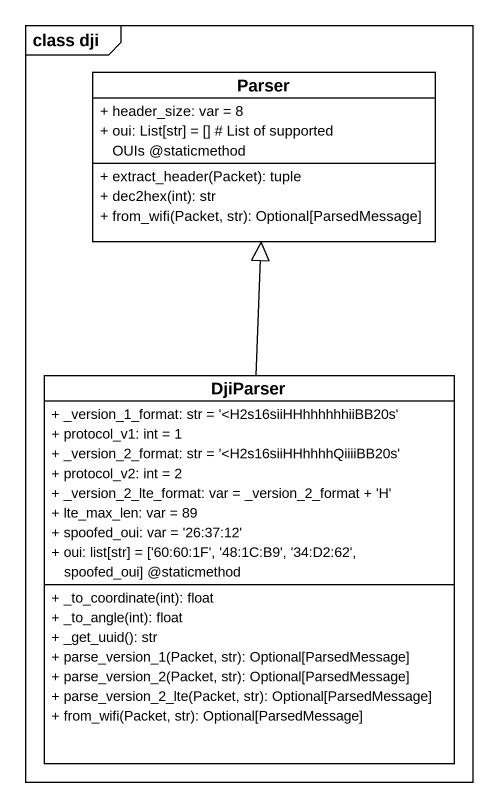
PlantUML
@startuml
mainframe class dji
hide circle
hide empty members
skinparam classAttributeIconSize 0
class Parser {
  + header_size: var = 8
  + oui: List[str] = [] # List of supported OUIs @staticmethod
  + extract_header(Packet): tuple
  + dec2hex(int): str
  + from_wifi(Packet, str): Optional[ParsedMessage]
}
class DjiParser {
  + _version_1_format: str = '<H2s16siiHHhhhhhhiiBB20s'
  + protocol_v1: int = 1
  + _version_2_format: str = '<H2s16siiHHhhhhQiiiiBB20s'
  + protocol_v2: int = 2
  + _version_2_lte_format: var = _version_2_format + 'H'
  + lte_max_len: var = 89
  + spoofed_oui: var = '26:37:12'
  + oui: list[str] = ['60:60:1F', '48:1C:B9', '34:D2:62', spoofed_oui] @staticmethod
  + _to_coordinate(int): float
  + _to_angle(int): float
  + _get_uuid(): str
  + parse_version_1(Packet, str): Optional[ParsedMessage]
  + parse_version_2(Packet, str): Optional[ParsedMessage]
  + parse_version_2_lte(Packet, str): Optional[ParsedMessage]
  + from_wifi(Packet, str): Optional[ParsedMessage]
}
DjiParser -up-|> Parser
@enduml
